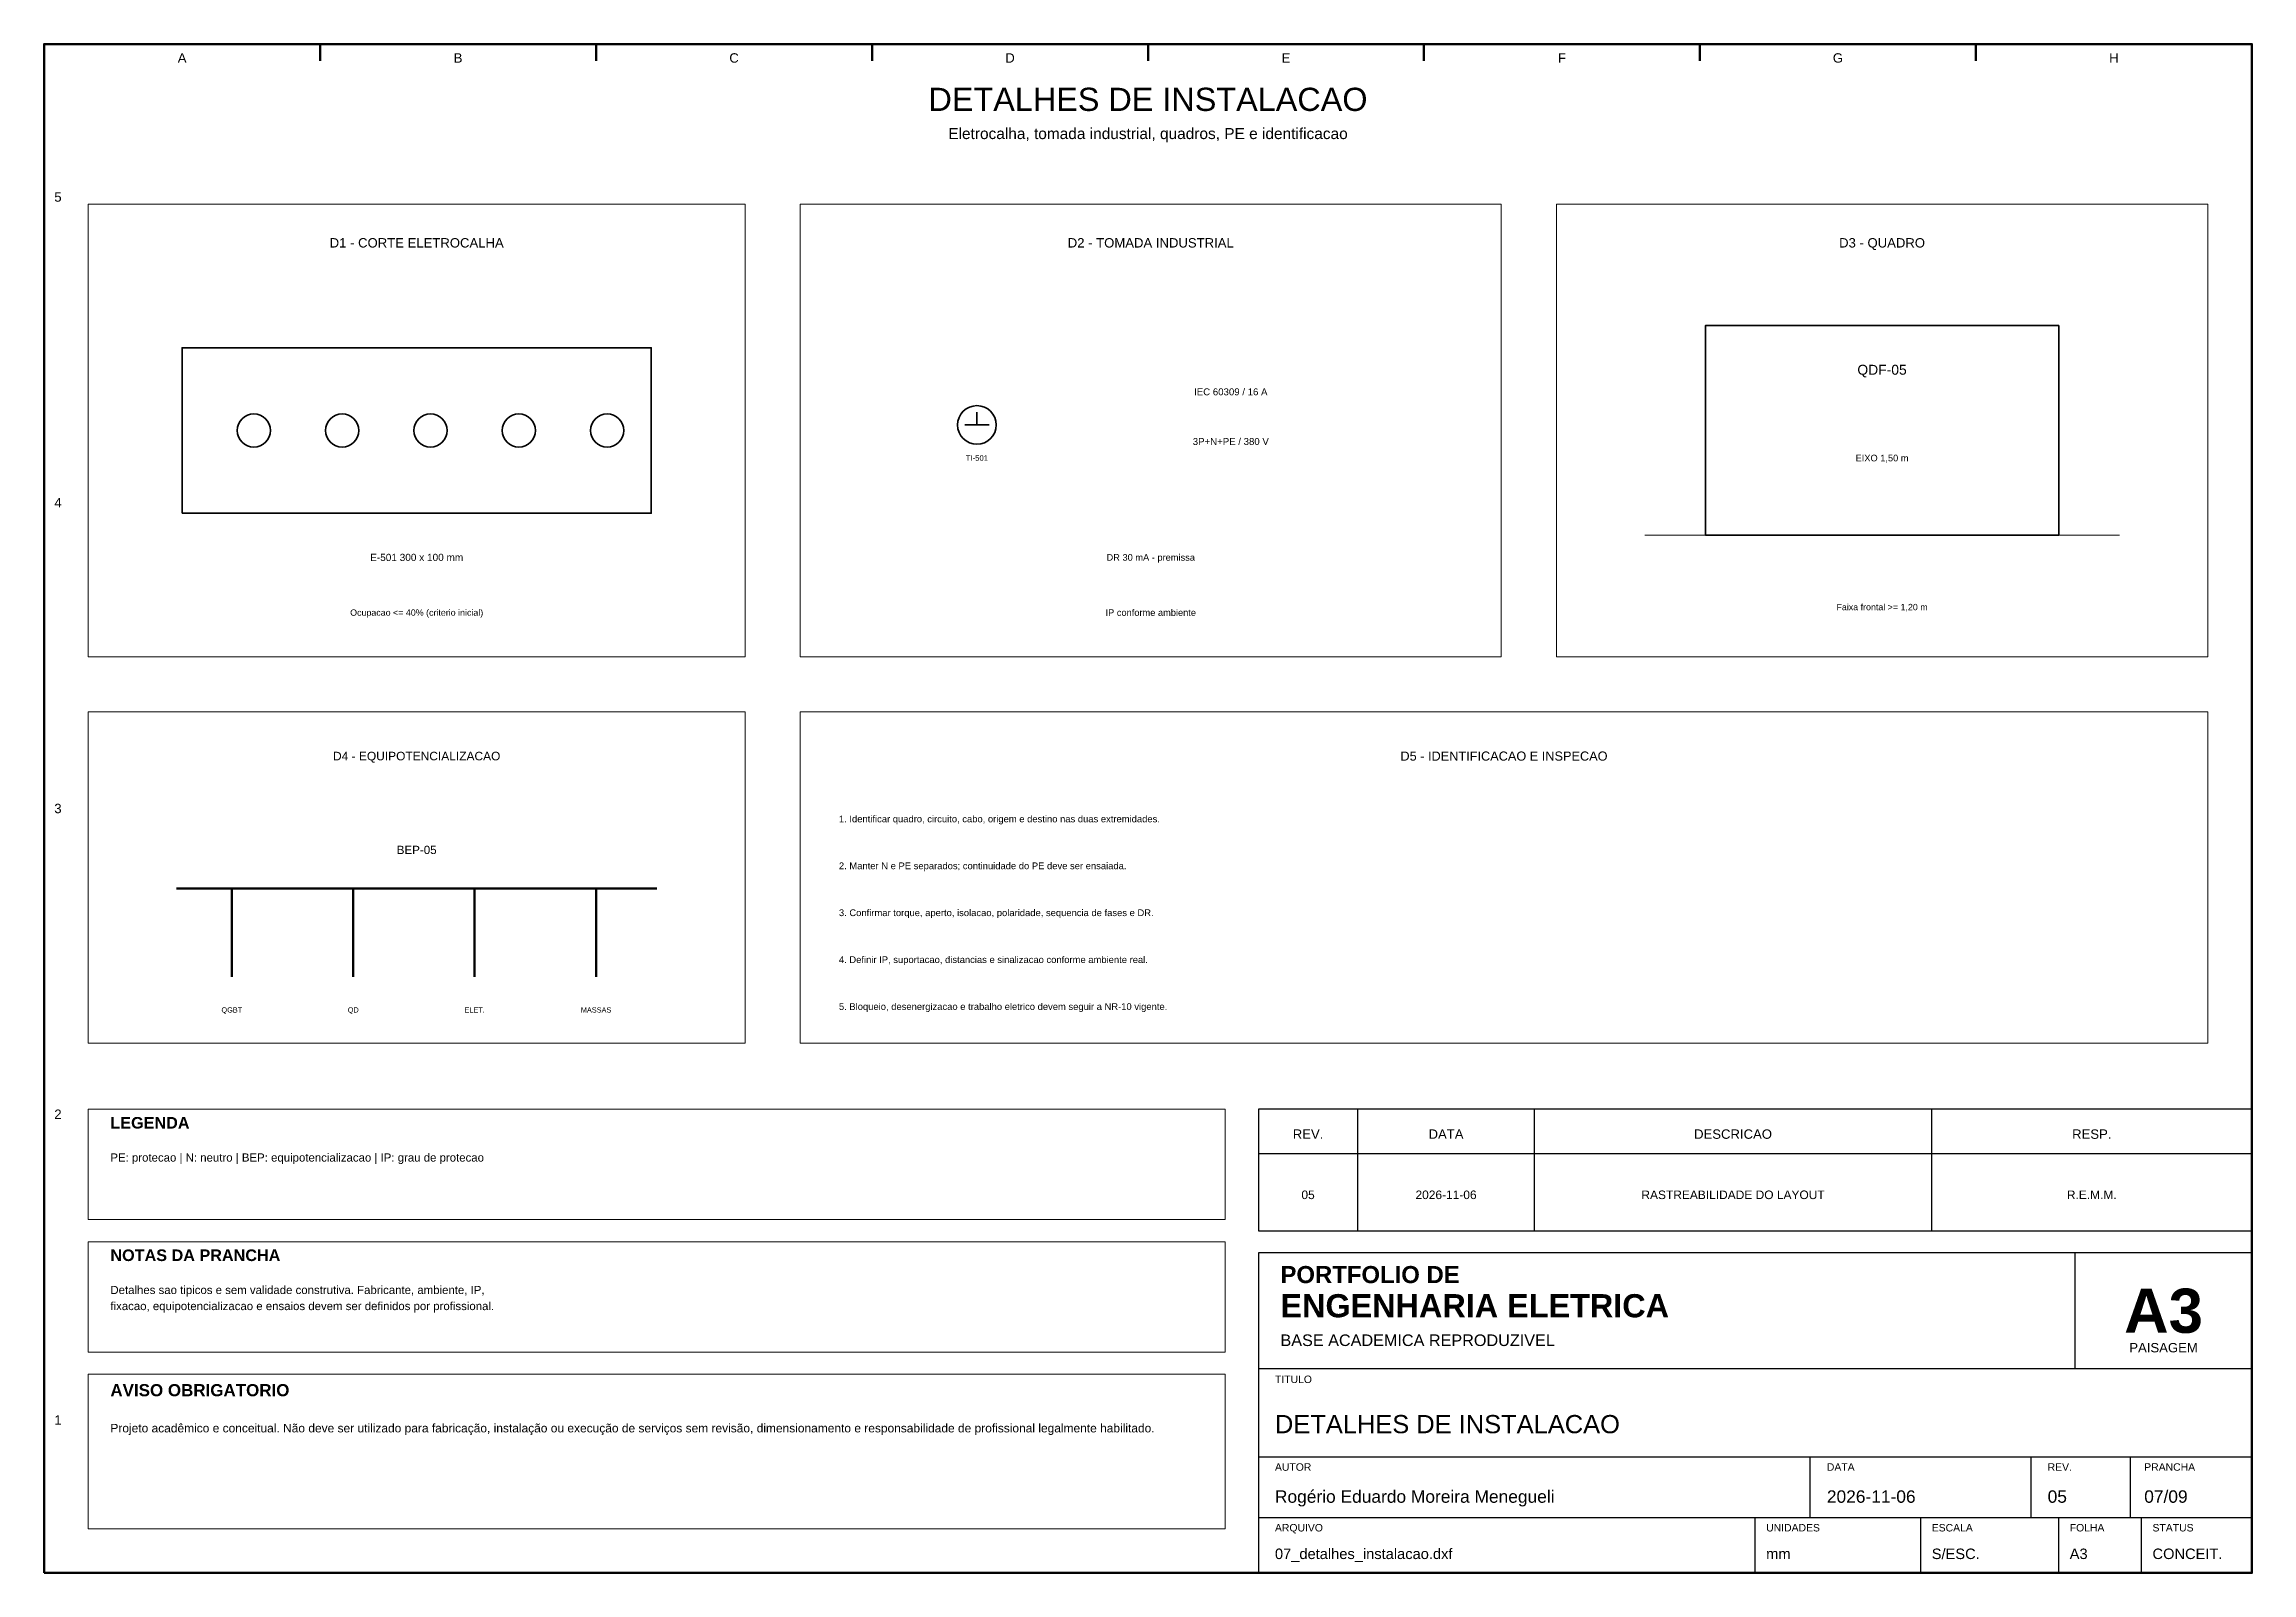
# Model space of a CAD drawing. Header units: millimetres. Extents: x 10 to 410, y 10 to 287.
import ezdxf
from ezdxf.enums import TextEntityAlignment as Align

# ---------------------------------------------------------------- set-up
doc = ezdxf.new("R2010")
doc.units = ezdxf.units.MM
for name, color, linetype, lineweight in [('00_MOLDURA', 7, 'CONTINUOUS', 50), ('01_CARIMBO', 7, 'CONTINUOUS', 25), ('02_TEXTO', 7, 'CONTINUOUS', 18), ('03_COTAS', 152, 'CONTINUOUS', 18), ('04_EQUIPAMENTOS', 32, 'CONTINUOUS', 35), ('05_POTENCIA', 12, 'CONTINUOUS', 50), ('08_CABOS', 124, 'CONTINUOUS', 35), ('10_ELETROCALHAS', 251, 'CONTINUOUS', 35), ('11_ARQUITETURA', 253, 'CONTINUOUS', 18), ('12_LEGENDA', 7, 'CONTINUOUS', 18), ('13_NOTAS', 7, 'CONTINUOUS', 18)]:
    doc.layers.add(name, color=color, linetype=linetype, lineweight=lineweight)
doc.styles.add('PORTFOLIO_TEXTO', font='arial.ttf')
doc.styles.add('PORTFOLIO_TITULO', font='arialbd.ttf', dxfattribs={"width": 0.92})

# ---------------------------------------------------------------- blocks, each defined once
blk = doc.blocks.new('CARIMBO_A3')
at = {"layer": '01_CARIMBO'}
for p, q in [((148, 37), (148, 58)), ((0, 37), (180, 37)), ((0, 21), (180, 21)), ((100, 10), (100, 21)), ((140, 10), (140, 21)), ((158, 10), (158, 21)), ((0, 10), (180, 10)), ((90, 0), (90, 10)), ((120, 0), (120, 10)), ((145, 0), (145, 10)), ((160, 0), (160, 10))]:
    blk.add_line(p, q, dxfattribs=at)
blk.add_lwpolyline([(0, 0), (180, 0), (180, 58), (0, 58)], close=True, dxfattribs=at)
at = {"layer": '01_CARIMBO', "style": 'PORTFOLIO_TEXTO'}
for s, p in [('TITULO', (3, 34.4)), ('AUTOR', (3, 18.5)), ('DATA', (103, 18.5)), ('REV.', (143, 18.5)), ('PRANCHA', (160.5, 18.5)), ('ARQUIVO', (3, 7.5)), ('UNIDADES', (92, 7.5)), ('ESCALA', (122, 7.5)), ('FOLHA', (147, 7.5)), ('STATUS', (162, 7.5))]:
    blk.add_text(s, height=1.35, dxfattribs=at).set_placement(p)
at = {"layer": '02_TEXTO'}
for s, height, style, p in [('PORTFOLIO DE', 3.1, 'PORTFOLIO_TITULO', (4, 52.5)), ('ENGENHARIA ELETRICA', 4.2, 'PORTFOLIO_TITULO', (4, 46.3)), ('BASE ACADEMICA REPRODUZIVEL', 2.1, 'PORTFOLIO_TEXTO', (4, 41.1))]:
    blk.add_text(s, height=height, dxfattribs=dict(at, style=style)).set_placement(p)
for s, height, style, p in [('A3', 8, 'PORTFOLIO_TITULO', (164, 47.5)), ('PAISAGEM', 1.7, 'PORTFOLIO_TEXTO', (164, 40.8))]:
    blk.add_text(s, height=height, dxfattribs=dict(at, style=style)).set_placement(p, align=Align.MIDDLE_CENTER)
at = {"layer": '02_TEXTO', "style": 'PORTFOLIO_TEXTO'}
for tag, p, height in [('TITULO', (3, 25.3), 3.3), ('AUTOR', (3, 12.7), 2.25), ('DATA', (103, 12.7), 2.25), ('REVISAO', (143, 12.7), 2.25), ('PRANCHA', (160.5, 12.7), 2.25), ('ARQUIVO', (3, 2.5), 1.9), ('UNIDADES', (92, 2.5), 1.9), ('ESCALA', (122, 2.5), 1.9), ('FOLHA', (147, 2.5), 1.9), ('STATUS', (162, 2.5), 1.9)]:
    blk.add_attdef(tag, p, '', height=height, dxfattribs=at)

msp = doc.modelspace()

# ---------------------------------------------------------------- linework, layer by layer
at = {"layer": '00_MOLDURA'}
for p, q in [((60, 287), (60, 284)), ((110, 287), (110, 284)), ((160, 287), (160, 284)), ((210, 287), (210, 284)), ((260, 287), (260, 284)), ((310, 287), (310, 284)), ((360, 287), (360, 284))]:
    msp.add_line(p, q, dxfattribs=at)
msp.add_lwpolyline([(10, 10), (410, 10), (410, 287), (10, 287)], close=True, dxfattribs=at)
at = {"layer": '01_CARIMBO'}
for p, q in [((248, 72), (248, 94)), ((280, 72), (280, 94)), ((352, 72), (352, 94)), ((230, 86), (410, 86))]:
    msp.add_line(p, q, dxfattribs=at)
msp.add_lwpolyline([(230, 72), (410, 72), (410, 94), (230, 94)], close=True, dxfattribs=at)
at = {"layer": '04_EQUIPAMENTOS'}
for p, q in [((179, 218), (179, 220.3)), ((176.8, 218), (181.2, 218))]:
    msp.add_line(p, q, dxfattribs=at)
msp.add_lwpolyline([(311, 198), (375, 198), (375, 236), (311, 236)], close=True, dxfattribs=at)
msp.add_circle((179, 218), 3.5, dxfattribs=at)
at = {"layer": '05_POTENCIA'}
for p, q in [((34, 134), (121, 134)), ((44, 134), (44, 118)), ((66, 134), (66, 118)), ((88, 134), (88, 118)), ((110, 134), (110, 118))]:
    msp.add_line(p, q, dxfattribs=at)
at = {"layer": '08_CABOS'}
for centre in [(48, 217), (64, 217), (80, 217), (96, 217), (112, 217)]:
    msp.add_circle(centre, 3, dxfattribs=at)
at = {"layer": '10_ELETROCALHAS'}
msp.add_lwpolyline([(35, 202), (120, 202), (120, 232), (35, 232)], close=True, dxfattribs=at)
at = {"layer": '11_ARQUITETURA'}
msp.add_line((300, 198), (386, 198), dxfattribs=at)
at = {"layer": '12_LEGENDA'}
for points in [[(18, 176), (137, 176), (137, 258), (18, 258)], [(147, 176), (274, 176), (274, 258), (147, 258)], [(284, 176), (402, 176), (402, 258), (284, 258)], [(18, 106), (137, 106), (137, 166), (18, 166)], [(18, 74), (224, 74), (224, 94), (18, 94)]]:
    msp.add_lwpolyline(points, close=True, dxfattribs=at)
at = {"layer": '13_NOTAS'}
for points in [[(147, 106), (402, 106), (402, 166), (147, 166)], [(18, 50), (224, 50), (224, 70), (18, 70)], [(18, 18), (224, 18), (224, 46), (18, 46)]]:
    msp.add_lwpolyline(points, close=True, dxfattribs=at)

# ---------------------------------------------------------------- block references
at = {"layer": '01_CARIMBO'}
msp.add_blockref('CARIMBO_A3', (230, 10), dxfattribs=at).add_auto_attribs({'TITULO': 'DETALHES DE INSTALACAO', 'AUTOR': 'Rogério Eduardo Moreira Menegueli', 'DATA': '2026-11-06', 'REVISAO': '05', 'PRANCHA': '07/09', 'ARQUIVO': '07_detalhes_instalacao.dxf', 'UNIDADES': 'mm', 'ESCALA': 'S/ESC.', 'FOLHA': 'A3', 'STATUS': 'CONCEIT.'})

# ---------------------------------------------------------------- texts
at = {"layer": '00_MOLDURA', "style": 'PORTFOLIO_TEXTO'}
for s, p in [('A', (35, 284.5)), ('B', (85, 284.5)), ('C', (135, 284.5)), ('D', (185, 284.5)), ('E', (235, 284.5)), ('F', (285, 284.5)), ('G', (335, 284.5)), ('H', (385, 284.5)), ('5', (12.5, 259.3)), ('4', (12.5, 203.9)), ('3', (12.5, 148.5)), ('2', (12.5, 93.1)), ('1', (12.5, 37.7))]:
    msp.add_text(s, height=1.7, dxfattribs=at).set_placement(p, align=Align.MIDDLE_CENTER)
at = {"layer": '01_CARIMBO', "style": 'PORTFOLIO_TEXTO'}
for s, p in [('REV.', (239, 89.5)), ('DATA', (264, 89.5)), ('DESCRICAO', (316, 89.5)), ('RESP.', (381, 89.5))]:
    msp.add_text(s, height=1.7, dxfattribs=at).set_placement(p, align=Align.MIDDLE_CENTER)
at = {"layer": '02_TEXTO', "style": 'PORTFOLIO_TEXTO'}
for s, height, p in [('DETALHES DE INSTALACAO', 4.2, (210, 277)), ('Eletrocalha, tomada industrial, quadros, PE e identificacao', 2, (210, 270.8)), ('IEC 60309 / 16 A', 1.25, (225, 224)), ('TI-501', 1, (179, 212)), ('3P+N+PE / 380 V', 1.25, (225, 215)), ('E-501 300 x 100 mm', 1.3, (77.5, 194)), ('QGBT', 0.95, (44, 112)), ('QD', 0.95, (66, 112)), ('ELET.', 0.95, (88, 112)), ('MASSAS', 0.95, (110, 112)), ('05', 1.55, (239, 78.5)), ('2026-11-06', 1.55, (264, 78.5)), ('RASTREABILIDADE DO LAYOUT', 1.55, (316, 78.5)), ('R.E.M.M.', 1.55, (381, 78.5))]:
    msp.add_text(s, height=height, dxfattribs=at).set_placement(p, align=Align.MIDDLE_CENTER)
for s, p in [('1. Identificar quadro, circuito, cabo, origem e destino nas duas extremidades.', (154, 146)), ('2. Manter N e PE separados; continuidade do PE deve ser ensaiada.', (154, 137.5)), ('3. Confirmar torque, aperto, isolacao, polaridade, sequencia de fases e DR.', (154, 129)), ('4. Definir IP, suportacao, distancias e sinalizacao conforme ambiente real.', (154, 120.5)), ('5. Bloqueio, desenergizacao e trabalho eletrico devem seguir a NR-10 vigente.', (154, 112))]:
    msp.add_text(s, height=1.22, dxfattribs=at).set_placement(p)
at = {"layer": '03_COTAS', "style": 'PORTFOLIO_TEXTO'}
msp.add_text('EIXO 1,50 m', height=1.2, dxfattribs=at).set_placement((343, 212), align=Align.MIDDLE_CENTER)
at = {"layer": '04_EQUIPAMENTOS', "style": 'PORTFOLIO_TEXTO'}
msp.add_text('QDF-05', height=1.8, dxfattribs=at).set_placement((343, 228), align=Align.MIDDLE_CENTER)
at = {"layer": '05_POTENCIA', "style": 'PORTFOLIO_TEXTO'}
msp.add_text('BEP-05', height=1.5, dxfattribs=at).set_placement((77.5, 141), align=Align.MIDDLE_CENTER)
at = {"layer": '12_LEGENDA', "style": 'PORTFOLIO_TEXTO'}
for s, height, p in [('D1 - CORTE ELETROCALHA', 1.7, (77.5, 251)), ('D2 - TOMADA INDUSTRIAL', 1.7, (210.5, 251)), ('D3 - QUADRO', 1.7, (343, 251)), ('D4 - EQUIPOTENCIALIZACAO', 1.55, (77.5, 158))]:
    msp.add_text(s, height=height, dxfattribs=at).set_placement(p, align=Align.MIDDLE_CENTER)
at = {"layer": '12_LEGENDA', "style": 'PORTFOLIO_TITULO'}
msp.add_text('LEGENDA', height=2.1, dxfattribs=at).set_placement((22, 90.5))
at = {"layer": '12_LEGENDA', "insert": (22, 86), "char_height": 1.48, "width": 198, "attachment_point": 1, "line_spacing_factor": 1.18, "style": 'PORTFOLIO_TEXTO'}
msp.add_mtext('PE: protecao | N: neutro | BEP: equipotencializacao | IP: grau de protecao', dxfattribs=at)
at = {"layer": '13_NOTAS', "style": 'PORTFOLIO_TEXTO'}
for s, height, p in [('DR 30 mA - premissa', 1.2, (210.5, 194)), ('Ocupacao <= 40% (criterio inicial)', 1.15, (77.5, 184)), ('IP conforme ambiente', 1.2, (210.5, 184)), ('Faixa frontal >= 1,20 m', 1.15, (343, 185)), ('D5 - IDENTIFICACAO E INSPECAO', 1.65, (274.5, 158))]:
    msp.add_text(s, height=height, dxfattribs=at).set_placement(p, align=Align.MIDDLE_CENTER)
at = {"layer": '13_NOTAS', "style": 'PORTFOLIO_TITULO'}
for s, height, p in [('NOTAS DA PRANCHA', 2.1, (22, 66.5)), ('AVISO OBRIGATORIO', 2.2, (22, 42))]:
    msp.add_text(s, height=height, dxfattribs=at).set_placement(p)
at = {"layer": '13_NOTAS', "width": 198, "attachment_point": 1, "line_spacing_factor": 1.18, "style": 'PORTFOLIO_TEXTO'}
for s, insert, char_height in [('Detalhes sao tipicos e sem validade construtiva. Fabricante, ambiente, IP,\\Pfixacao, equipotencializacao e ensaios devem ser definidos por profissional.', (22, 62), 1.48), ('Projeto acadêmico e conceitual. Não deve ser utilizado para fabricação, instalação ou execução de serviços sem revisão, dimensionamento e responsabilidade de profissional legalmente habilitado.', (22, 37), 1.55)]:
    msp.add_mtext(s, dxfattribs=dict(at, insert=insert, char_height=char_height))

doc.saveas('drawing.dxf')
